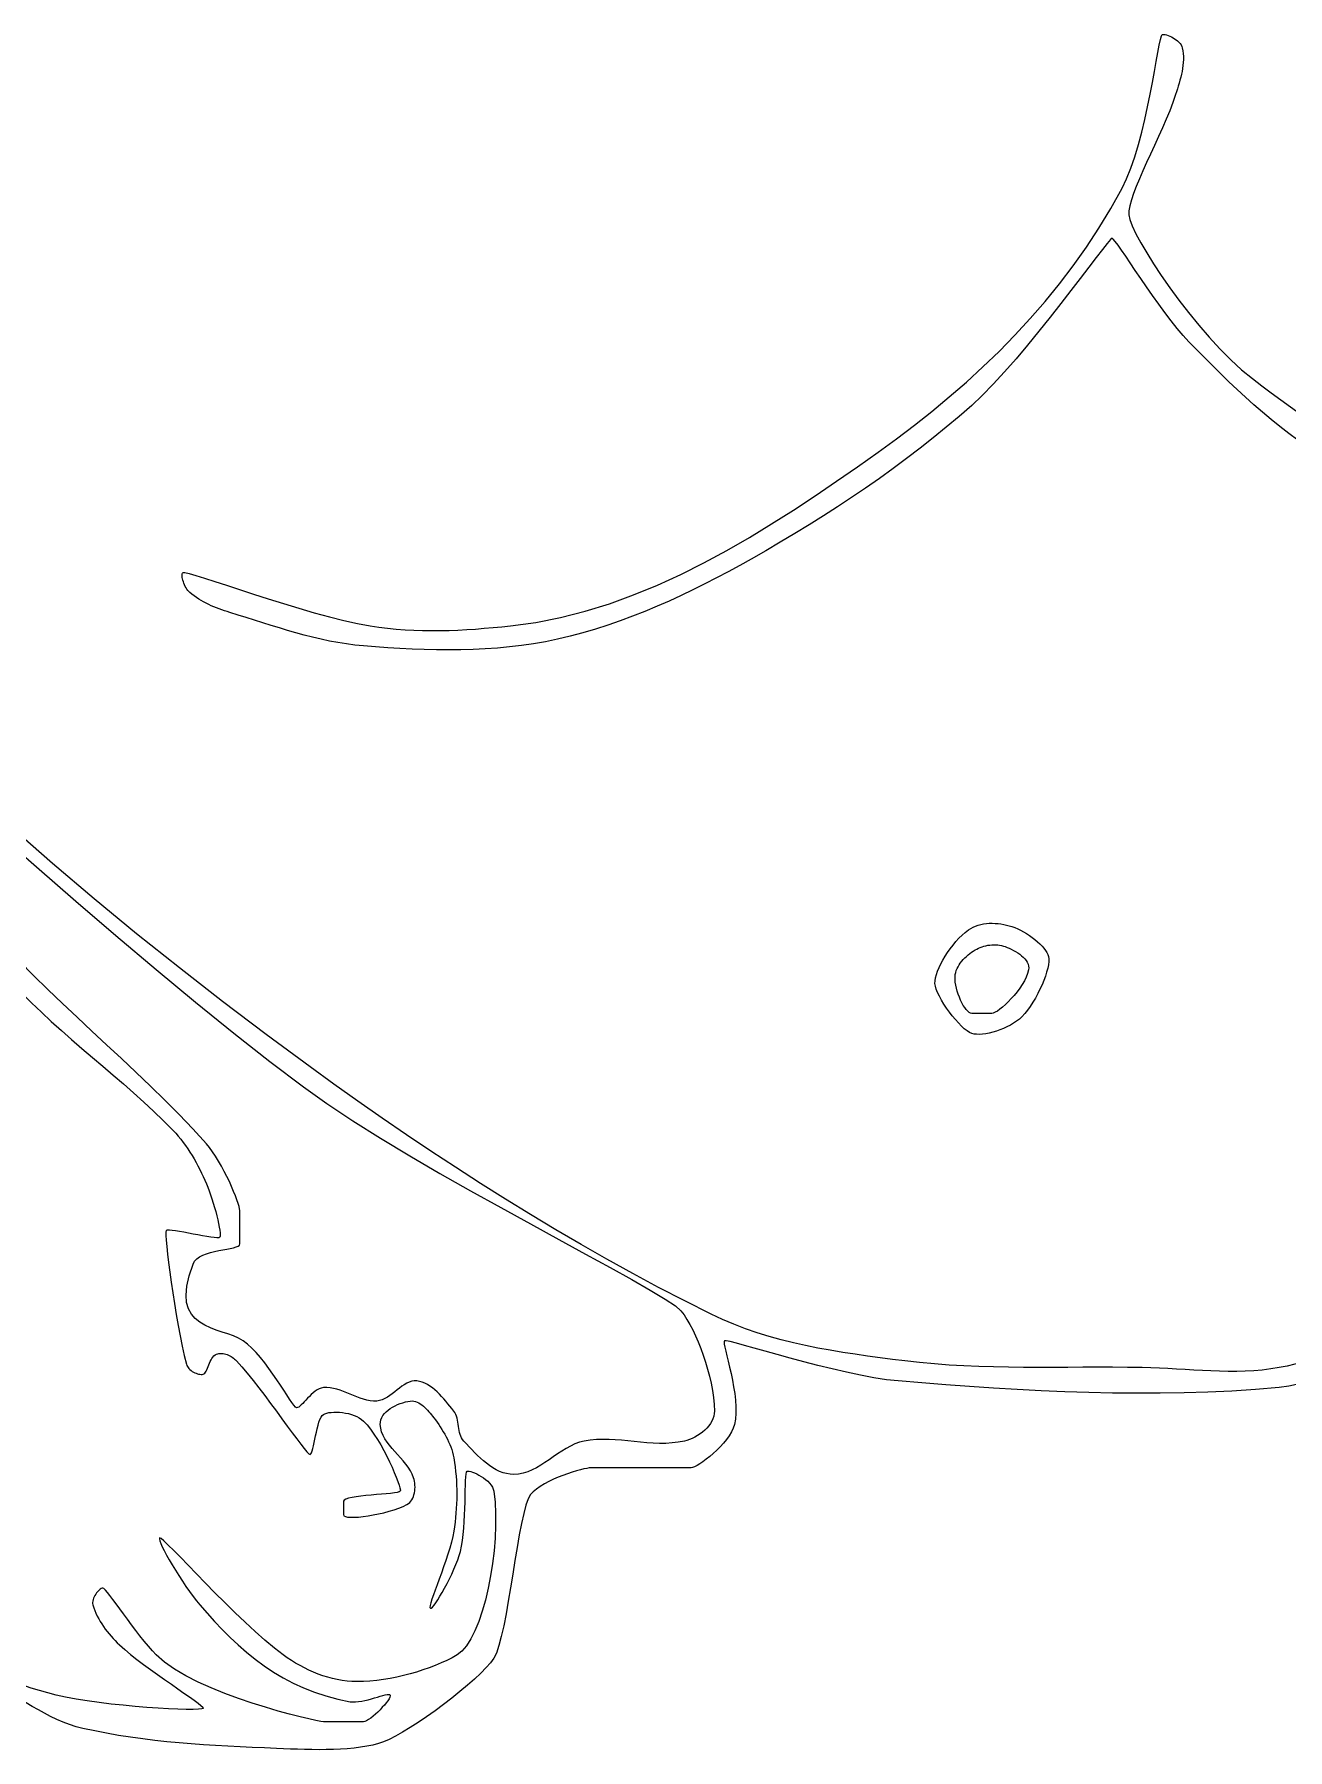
# Model space of a CAD drawing. Extents: x 4 to 678, y 18 to 648.
# Drawn here: x 196.2 to 383.8, y 56.8 to 313.5 of the extents above; entities that cross this region are included whole.
import ezdxf

# ---------------------------------------------------------------- set-up
doc = ezdxf.new("R2010")
doc.units = 0
doc.layers.add('Poly', color=3, linetype='CONTINUOUS')

msp = doc.modelspace()

# ---------------------------------------------------------------- linework, layer by layer
at = {"layer": 'Poly'}
for points in [[(359, 290.5), (359.67, 291.91), (360.3, 293.49), (360.89, 295.2), (361.43, 297.02), (361.93, 298.89), (362.39, 300.8), (362.81, 302.69), (363.19, 304.55), (363.53, 306.32), (363.84, 307.98), (364.11, 309.48), (364.35, 310.8), (364.56, 311.9), (364.74, 312.74), (364.88, 313.28), (365, 313.5)], [(365, 313.5), (365.12, 313.52), (365.28, 313.52), (365.46, 313.49), (365.66, 313.44), (365.89, 313.37), (366.12, 313.27), (366.36, 313.15), (366.61, 313.02), (366.85, 312.87), (367.08, 312.7), (367.3, 312.53), (367.5, 312.34), (367.67, 312.14), (367.82, 311.93), (367.93, 311.72), (368, 311.5)], [(368, 311.5), (368.08, 311.07), (368.13, 310.63), (368.16, 310.19), (368.16, 309.75), (368.14, 309.31), (368.1, 308.87), (368.04, 308.42), (367.96, 307.98), (367.87, 307.54), (367.77, 307.09), (367.65, 306.65), (367.53, 306.22), (367.4, 305.78), (367.27, 305.35), (367.14, 304.92), (367, 304.5)], [(367, 304.5), (366.6, 303.32), (366.12, 302.09), (365.6, 300.82), (365.04, 299.52), (364.45, 298.21), (363.85, 296.9), (363.25, 295.6), (362.66, 294.33), (362.1, 293.09), (361.58, 291.9), (361.11, 290.77), (360.7, 289.72), (360.38, 288.75), (360.14, 287.88), (360.01, 287.13), (360, 286.5)], [(322.5, 251), (325.22, 252.98), (327.91, 255.01), (330.55, 257.1), (333.14, 259.25), (335.69, 261.46), (338.18, 263.74), (340.6, 266.08), (342.97, 268.5), (345.26, 270.98), (347.48, 273.53), (349.62, 276.16), (351.68, 278.87), (353.65, 281.66), (355.53, 284.52), (357.32, 287.47), (359, 290.5)], [(360, 286.5), (360.16, 285.8), (360.52, 284.86), (361.07, 283.69), (361.79, 282.34), (362.68, 280.82), (363.7, 279.17), (364.86, 277.42), (366.12, 275.6), (367.49, 273.74), (368.93, 271.87), (370.45, 270.01), (372.01, 268.2), (373.62, 266.46), (375.24, 264.83), (376.88, 263.33), (378.5, 262)], [(357.5, 283), (357.26, 282.8), (356.76, 282.23), (356.04, 281.32), (355.11, 280.12), (354.01, 278.67), (352.74, 277), (351.34, 275.17), (349.83, 273.22), (348.23, 271.18), (346.56, 269.09), (344.86, 267.01), (343.13, 264.96), (341.41, 262.99), (339.71, 261.15), (338.07, 259.47), (336.5, 258)], [(369, 267.5), (368.14, 268.43), (367.24, 269.49), (366.33, 270.64), (365.4, 271.87), (364.47, 273.14), (363.55, 274.43), (362.65, 275.72), (361.79, 276.98), (360.97, 278.18), (360.22, 279.31), (359.53, 280.33), (358.92, 281.22), (358.4, 281.96), (357.98, 282.52), (357.68, 282.87), (357.5, 283)], [(389.5, 250), (388.07, 250.89), (386.67, 251.82), (385.29, 252.79), (383.93, 253.79), (382.6, 254.82), (381.28, 255.88), (379.99, 256.96), (378.71, 258.07), (377.45, 259.2), (376.21, 260.35), (374.98, 261.52), (373.76, 262.7), (372.56, 263.89), (371.36, 265.09), (370.18, 266.29), (369, 267.5)], [(378.5, 262), (379.91, 260.93), (381.32, 259.86), (382.75, 258.8), (384.19, 257.76), (385.64, 256.73), (387.1, 255.71), (388.57, 254.72), (390.06, 253.75), (391.56, 252.8), (393.07, 251.87), (394.6, 250.98), (396.15, 250.11), (397.71, 249.28), (399.29, 248.48), (400.89, 247.72), (402.5, 247)], [(336.5, 258), (334.61, 256.35), (332.68, 254.72), (330.73, 253.13), (328.76, 251.58), (326.76, 250.05), (324.73, 248.55), (322.69, 247.07), (320.62, 245.63), (318.53, 244.22), (316.43, 242.83), (314.31, 241.46), (312.17, 240.12), (310.02, 238.81), (307.86, 237.52), (305.68, 236.25), (303.5, 235)], [(267.5, 225), (271.26, 225.51), (274.98, 226.25), (278.66, 227.19), (282.3, 228.32), (285.9, 229.63), (289.46, 231.1), (292.97, 232.7), (296.43, 234.44), (299.86, 236.29), (303.23, 238.23), (306.56, 240.25), (309.85, 242.33), (313.08, 244.47), (316.27, 246.63), (319.41, 248.82), (322.5, 251)], [(237.5, 159), (230.94, 163.84), (224.42, 168.77), (217.96, 173.8), (211.55, 178.92), (205.22, 184.14), (198.95, 189.45), (192.77, 194.85), (186.68, 200.35), (180.68, 205.93), (174.79, 211.61), (169, 217.37), (163.34, 223.23), (157.8, 229.17), (152.39, 235.19), (147.12, 241.3), (142, 247.5)], [(303.5, 235), (301.79, 234.04), (300.06, 233.1), (298.32, 232.18), (296.56, 231.28), (294.79, 230.4), (293.01, 229.55), (291.22, 228.72), (289.41, 227.93), (287.59, 227.17), (285.76, 226.45), (283.91, 225.76), (282.06, 225.12), (280.19, 224.52), (278.3, 223.96), (276.41, 223.46), (274.5, 223)], [(219.5, 230), (219.35, 230.14), (219.21, 230.31), (219.08, 230.5), (218.95, 230.7), (218.83, 230.91), (218.72, 231.14), (218.63, 231.37), (218.55, 231.6), (218.48, 231.82), (218.43, 232.05), (218.39, 232.25), (218.37, 232.45), (218.37, 232.62), (218.39, 232.78), (218.44, 232.9), (218.5, 233)], [(218.5, 233), (218.78, 233), (219.43, 232.84), (220.41, 232.55), (221.7, 232.15), (223.24, 231.65), (225.01, 231.07), (226.96, 230.43), (229.06, 229.75), (231.26, 229.04), (233.54, 228.33), (235.84, 227.63), (238.14, 226.97), (240.39, 226.36), (242.56, 225.81), (244.61, 225.35), (246.5, 225)], [(225.5, 227), (225.1, 227.13), (224.7, 227.26), (224.3, 227.4), (223.9, 227.54), (223.5, 227.69), (223.11, 227.85), (222.72, 228.02), (222.34, 228.2), (221.96, 228.39), (221.58, 228.58), (221.21, 228.79), (220.85, 229.01), (220.5, 229.24), (220.16, 229.48), (219.82, 229.73), (219.5, 230)], [(245.5, 222), (244.22, 222.13), (242.94, 222.29), (241.67, 222.5), (240.41, 222.73), (239.15, 223), (237.89, 223.29), (236.64, 223.61), (235.39, 223.95), (234.15, 224.31), (232.91, 224.68), (231.67, 225.06), (230.43, 225.44), (229.2, 225.84), (227.96, 226.23), (226.73, 226.62), (225.5, 227)], [(246.5, 225), (247.8, 224.81), (249.1, 224.65), (250.41, 224.52), (251.72, 224.42), (253.03, 224.35), (254.34, 224.31), (255.66, 224.29), (256.98, 224.3), (258.3, 224.33), (259.62, 224.38), (260.94, 224.45), (262.25, 224.53), (263.57, 224.63), (264.88, 224.74), (266.19, 224.87), (267.5, 225)], [(274.5, 223), (272.72, 222.63), (270.94, 222.32), (269.15, 222.05), (267.34, 221.84), (265.53, 221.67), (263.72, 221.55), (261.9, 221.46), (260.08, 221.41), (258.25, 221.4), (256.42, 221.41), (254.6, 221.46), (252.77, 221.53), (250.95, 221.62), (249.13, 221.73), (247.31, 221.86), (245.5, 222)], [(164, 217.5), (164.61, 217.08), (166.19, 215.74), (168.67, 213.58), (171.92, 210.7), (175.87, 207.19), (180.4, 203.17), (185.43, 198.72), (190.85, 193.94), (196.56, 188.94), (202.46, 183.82), (208.47, 178.67), (214.47, 173.59), (220.37, 168.69), (226.08, 164.05), (231.49, 159.79), (236.5, 156)], [(222, 147.5), (219.98, 149.72), (217.91, 151.9), (215.79, 154.03), (213.64, 156.14), (211.46, 158.21), (209.27, 160.27), (207.06, 162.32), (204.85, 164.37), (202.64, 166.42), (200.45, 168.48), (198.28, 170.56), (196.13, 172.67), (194.02, 174.81), (191.96, 176.99), (189.95, 179.22), (188, 181.5)], [(336, 179.5), (336.34, 179.73), (336.7, 179.92), (337.07, 180.08), (337.46, 180.22), (337.87, 180.33), (338.28, 180.41), (338.7, 180.46), (339.13, 180.49), (339.56, 180.5), (340, 180.48), (340.43, 180.45), (340.86, 180.39), (341.28, 180.32), (341.7, 180.23), (342.11, 180.12), (342.5, 180)], [(342.5, 180), (342.93, 179.84), (343.37, 179.65), (343.81, 179.44), (344.26, 179.2), (344.7, 178.94), (345.13, 178.65), (345.55, 178.36), (345.95, 178.05), (346.34, 177.73), (346.69, 177.41), (347.01, 177.08), (347.3, 176.75), (347.55, 176.43), (347.75, 176.11), (347.9, 175.8), (348, 175.5)], [(331, 171.5), (331.02, 171.9), (331.09, 172.34), (331.22, 172.82), (331.39, 173.33), (331.62, 173.87), (331.88, 174.42), (332.19, 174.98), (332.52, 175.55), (332.89, 176.12), (333.29, 176.68), (333.7, 177.22), (334.14, 177.74), (334.59, 178.24), (335.06, 178.7), (335.53, 179.12), (336, 179.5)], [(337, 176.5), (337.25, 176.64), (337.51, 176.77), (337.77, 176.88), (338.05, 176.98), (338.33, 177.07), (338.62, 177.14), (338.91, 177.2), (339.21, 177.24), (339.5, 177.27), (339.8, 177.28), (340.09, 177.28), (340.38, 177.25), (340.67, 177.22), (340.95, 177.16), (341.23, 177.09), (341.5, 177)], [(334, 172.5), (334.03, 172.81), (334.1, 173.11), (334.19, 173.41), (334.3, 173.71), (334.45, 173.99), (334.61, 174.27), (334.79, 174.54), (335, 174.8), (335.21, 175.05), (335.45, 175.3), (335.69, 175.53), (335.94, 175.75), (336.2, 175.96), (336.46, 176.15), (336.73, 176.33), (337, 176.5)], [(341.5, 177), (341.8, 176.88), (342.11, 176.75), (342.42, 176.6), (342.74, 176.44), (343.06, 176.26), (343.37, 176.06), (343.67, 175.86), (343.95, 175.64), (344.21, 175.41), (344.44, 175.17), (344.64, 174.91), (344.81, 174.65), (344.93, 174.37), (345.01, 174.09), (345.03, 173.8), (345, 173.5)], [(348, 175.5), (348.04, 175.17), (348.03, 174.76), (347.97, 174.29), (347.86, 173.77), (347.7, 173.19), (347.51, 172.58), (347.28, 171.95), (347.01, 171.29), (346.71, 170.63), (346.38, 169.96), (346.03, 169.3), (345.66, 168.67), (345.26, 168.06), (344.85, 167.49), (344.43, 166.97), (344, 166.5)], [(336.5, 167), (336.31, 167.04), (336.1, 167.15), (335.89, 167.34), (335.67, 167.58), (335.46, 167.87), (335.24, 168.21), (335.03, 168.59), (334.84, 169), (334.65, 169.43), (334.48, 169.88), (334.33, 170.33), (334.21, 170.79), (334.11, 171.25), (334.04, 171.69), (334, 172.11), (334, 172.5)], [(345, 173.5), (344.86, 172.97), (344.64, 172.42), (344.37, 171.87), (344.05, 171.31), (343.68, 170.76), (343.28, 170.22), (342.85, 169.7), (342.42, 169.21), (341.97, 168.74), (341.53, 168.32), (341.11, 167.95), (340.7, 167.62), (340.33, 167.36), (340, 167.17), (339.72, 167.04), (339.5, 167)], [(193, 171.5), (194.4, 170.02), (195.83, 168.58), (197.3, 167.17), (198.79, 165.79), (200.3, 164.43), (201.83, 163.09), (203.38, 161.76), (204.93, 160.43), (206.48, 159.11), (208.03, 157.78), (209.57, 156.45), (211.1, 155.11), (212.61, 153.74), (214.1, 152.36), (215.57, 150.95), (217, 149.5)], [(336.5, 164), (336.16, 164.15), (335.79, 164.39), (335.38, 164.72), (334.95, 165.11), (334.5, 165.57), (334.05, 166.08), (333.59, 166.62), (333.15, 167.2), (332.73, 167.79), (332.33, 168.39), (331.97, 168.98), (331.66, 169.56), (331.39, 170.11), (331.19, 170.62), (331.06, 171.09), (331, 171.5)], [(339.5, 167), (339.47, 167), (339.37, 167), (339.22, 167), (339.03, 167), (338.8, 167), (338.55, 167), (338.28, 167), (338, 167), (337.72, 167), (337.45, 167), (337.2, 167), (336.97, 167), (336.78, 167), (336.63, 167), (336.53, 167), (336.5, 167)], [(344, 166.5), (343.63, 166.16), (343.21, 165.84), (342.76, 165.53), (342.28, 165.25), (341.77, 164.99), (341.25, 164.75), (340.71, 164.54), (340.18, 164.35), (339.64, 164.19), (339.12, 164.07), (338.6, 163.97), (338.11, 163.9), (337.65, 163.87), (337.23, 163.88), (336.84, 163.92), (336.5, 164)], [(297.5, 122), (293.56, 123.98), (289.65, 126.01), (285.77, 128.1), (281.91, 130.23), (278.08, 132.41), (274.27, 134.64), (270.49, 136.91), (266.73, 139.22), (262.99, 141.57), (259.28, 143.97), (255.59, 146.39), (251.93, 148.85), (248.29, 151.35), (244.67, 153.87), (241.07, 156.42), (237.5, 159)], [(236.5, 156), (240.01, 153.52), (243.89, 150.95), (248.06, 148.34), (252.43, 145.7), (256.94, 143.07), (261.5, 140.47), (266.03, 137.94), (270.47, 135.49), (274.72, 133.16), (278.72, 130.97), (282.39, 128.96), (285.65, 127.16), (288.41, 125.58), (290.61, 124.26), (292.17, 123.22), (293, 122.5)], [(217, 149.5), (217.4, 149.07), (217.79, 148.63), (218.17, 148.17), (218.53, 147.7), (218.87, 147.22), (219.21, 146.73), (219.53, 146.24), (219.85, 145.73), (220.15, 145.22), (220.44, 144.7), (220.72, 144.18), (220.99, 143.65), (221.26, 143.11), (221.51, 142.58), (221.76, 142.04), (222, 141.5)], [(227, 137.5), (226.97, 137.75), (226.89, 138.1), (226.75, 138.56), (226.57, 139.09), (226.34, 139.7), (226.07, 140.37), (225.76, 141.08), (225.43, 141.83), (225.06, 142.6), (224.67, 143.37), (224.26, 144.15), (223.82, 144.9), (223.38, 145.63), (222.92, 146.31), (222.46, 146.94), (222, 147.5)], [(222, 141.5), (222.21, 141), (222.42, 140.45), (222.63, 139.86), (222.83, 139.25), (223.03, 138.62), (223.22, 137.98), (223.4, 137.34), (223.56, 136.72), (223.7, 136.12), (223.83, 135.56), (223.93, 135.04), (224.01, 134.58), (224.05, 134.19), (224.07, 133.87), (224.05, 133.63), (224, 133.5)], [(227, 132.5), (227, 132.56), (227, 132.71), (227, 132.96), (227, 133.28), (227, 133.66), (227, 134.08), (227, 134.53), (227, 135), (227, 135.47), (227, 135.92), (227, 136.34), (227, 136.72), (227, 137.04), (227, 137.29), (227, 137.44), (227, 137.5)], [(216, 134.5), (215.95, 134.28), (215.94, 133.79), (215.98, 133.06), (216.06, 132.12), (216.18, 130.99), (216.33, 129.71), (216.51, 128.3), (216.72, 126.79), (216.95, 125.21), (217.21, 123.59), (217.48, 121.95), (217.77, 120.32), (218.07, 118.73), (218.37, 117.22), (218.69, 115.8), (219, 114.5)], [(224, 133.5), (223.85, 133.44), (223.56, 133.43), (223.15, 133.46), (222.64, 133.53), (222.05, 133.62), (221.41, 133.73), (220.72, 133.86), (220.01, 133.99), (219.3, 134.13), (218.61, 134.25), (217.96, 134.37), (217.37, 134.46), (216.86, 134.53), (216.45, 134.56), (216.15, 134.55), (216, 134.5)], [(220, 129.5), (220.23, 129.91), (220.56, 130.27), (220.98, 130.57), (221.48, 130.83), (222.03, 131.04), (222.62, 131.23), (223.23, 131.38), (223.84, 131.51), (224.45, 131.63), (225.03, 131.74), (225.56, 131.84), (226.03, 131.94), (226.43, 132.05), (226.74, 132.18), (226.93, 132.33), (227, 132.5)], [(227.5, 118), (226.81, 118.39), (226.03, 118.73), (225.2, 119.03), (224.33, 119.32), (223.45, 119.62), (222.59, 119.95), (221.76, 120.34), (221, 120.79), (220.32, 121.34), (219.75, 122), (219.32, 122.79), (219.04, 123.74), (218.95, 124.86), (219.06, 126.18), (219.4, 127.72), (220, 129.5)], [(293, 122.5), (293.45, 121.9), (293.89, 121.22), (294.33, 120.47), (294.77, 119.65), (295.19, 118.77), (295.59, 117.84), (295.98, 116.87), (296.34, 115.87), (296.68, 114.83), (296.99, 113.78), (297.26, 112.72), (297.5, 111.65), (297.69, 110.59), (297.84, 109.54), (297.95, 108.5), (298, 107.5)], [(326.5, 115), (324.65, 115.23), (322.79, 115.47), (320.92, 115.72), (319.06, 115.99), (317.2, 116.28), (315.34, 116.59), (313.49, 116.93), (311.64, 117.31), (309.81, 117.72), (307.99, 118.17), (306.19, 118.67), (304.4, 119.22), (302.64, 119.82), (300.9, 120.48), (299.19, 121.21), (297.5, 122)], [(400.5, 121), (399.43, 120.43), (398.36, 119.87), (397.27, 119.32), (396.18, 118.79), (395.09, 118.26), (393.98, 117.75), (392.87, 117.26), (391.75, 116.79), (390.62, 116.34), (389.48, 115.92), (388.34, 115.52), (387.19, 115.15), (386.03, 114.81), (384.86, 114.51), (383.68, 114.23), (382.5, 114)], [(403.5, 119), (403.26, 118.96), (402.76, 118.77), (402.01, 118.43), (401.05, 117.97), (399.9, 117.41), (398.6, 116.77), (397.16, 116.08), (395.61, 115.36), (393.97, 114.62), (392.29, 113.9), (390.57, 113.21), (388.86, 112.57), (387.16, 112.01), (385.52, 111.55), (383.96, 111.2), (382.5, 111)], [(221.5, 113), (221.63, 113.06), (221.75, 113.16), (221.87, 113.3), (221.97, 113.48), (222.07, 113.68), (222.17, 113.91), (222.26, 114.15), (222.36, 114.4), (222.46, 114.65), (222.57, 114.9), (222.69, 115.14), (222.82, 115.37), (222.97, 115.57), (223.12, 115.75), (223.3, 115.89), (223.5, 116)], [(223.5, 116), (223.69, 116.06), (223.88, 116.1), (224.08, 116.12), (224.28, 116.12), (224.48, 116.1), (224.69, 116.06), (224.89, 116), (225.1, 115.94), (225.3, 115.85), (225.49, 115.76), (225.68, 115.65), (225.87, 115.54), (226.04, 115.41), (226.2, 115.28), (226.36, 115.14), (226.5, 115)], [(235.5, 108), (235.33, 108.1), (235.1, 108.36), (234.8, 108.76), (234.44, 109.28), (234.03, 109.9), (233.57, 110.61), (233.07, 111.38), (232.53, 112.19), (231.95, 113.02), (231.36, 113.87), (230.74, 114.7), (230.1, 115.5), (229.45, 116.25), (228.8, 116.93), (228.15, 117.52), (227.5, 118)], [(299.5, 118), (299.46, 117.84), (299.48, 117.52), (299.57, 117.05), (299.7, 116.45), (299.87, 115.74), (300.06, 114.94), (300.27, 114.06), (300.49, 113.12), (300.69, 112.14), (300.88, 111.13), (301.04, 110.12), (301.15, 109.11), (301.22, 108.13), (301.22, 107.19), (301.15, 106.3), (301, 105.5)], [(325.5, 112), (323.75, 112.19), (321.86, 112.49), (319.85, 112.86), (317.76, 113.31), (315.63, 113.8), (313.49, 114.33), (311.39, 114.88), (309.34, 115.43), (307.39, 115.96), (305.58, 116.47), (303.94, 116.93), (302.5, 117.33), (301.3, 117.66), (300.38, 117.89), (299.77, 118.01), (299.5, 118)], [(219, 114.5), (219.06, 114.33), (219.15, 114.16), (219.26, 114), (219.39, 113.84), (219.54, 113.7), (219.7, 113.57), (219.88, 113.44), (220.06, 113.33), (220.25, 113.24), (220.44, 113.15), (220.64, 113.08), (220.83, 113.03), (221.01, 113), (221.19, 112.98), (221.35, 112.98), (221.5, 113)], [(226.5, 115), (227.28, 114.13), (228.11, 113.15), (228.97, 112.09), (229.85, 110.97), (230.73, 109.81), (231.61, 108.64), (232.47, 107.47), (233.3, 106.34), (234.09, 105.25), (234.83, 104.24), (235.51, 103.33), (236.11, 102.53), (236.62, 101.88), (237.03, 101.39), (237.33, 101.09), (237.5, 101)], [(362, 114), (359.78, 114.03), (357.56, 114.04), (355.34, 114.05), (353.11, 114.04), (350.89, 114.03), (348.66, 114.03), (346.44, 114.02), (344.22, 114.03), (341.99, 114.06), (339.77, 114.1), (337.56, 114.16), (335.34, 114.26), (333.12, 114.38), (330.91, 114.55), (328.7, 114.75), (326.5, 115)], [(382.5, 114), (381.24, 113.8), (379.97, 113.64), (378.7, 113.54), (377.42, 113.47), (376.14, 113.43), (374.86, 113.43), (373.58, 113.45), (372.29, 113.5), (371, 113.55), (369.72, 113.62), (368.43, 113.7), (367.14, 113.78), (365.85, 113.85), (364.57, 113.91), (363.28, 113.97), (362, 114)], [(239.5, 111), (239.19, 110.94), (238.88, 110.83), (238.57, 110.66), (238.27, 110.46), (237.98, 110.22), (237.69, 109.97), (237.41, 109.69), (237.14, 109.41), (236.88, 109.14), (236.64, 108.87), (236.4, 108.63), (236.19, 108.41), (235.99, 108.23), (235.8, 108.1), (235.64, 108.02), (235.5, 108)], [(247.5, 109), (246.99, 108.99), (246.48, 109.04), (245.98, 109.13), (245.48, 109.26), (244.98, 109.42), (244.49, 109.61), (243.99, 109.81), (243.5, 110.01), (243.01, 110.22), (242.51, 110.42), (242.02, 110.6), (241.52, 110.76), (241.02, 110.88), (240.52, 110.97), (240.01, 111.01), (239.5, 111)], [(253.5, 112), (253.1, 112.01), (252.72, 111.95), (252.34, 111.83), (251.97, 111.65), (251.6, 111.44), (251.24, 111.2), (250.89, 110.93), (250.53, 110.65), (250.17, 110.36), (249.81, 110.08), (249.45, 109.81), (249.08, 109.57), (248.7, 109.36), (248.31, 109.18), (247.91, 109.06), (247.5, 109)], [(259, 107.5), (258.72, 107.86), (258.43, 108.22), (258.14, 108.59), (257.83, 108.96), (257.51, 109.32), (257.19, 109.68), (256.85, 110.03), (256.51, 110.36), (256.16, 110.67), (255.8, 110.96), (255.44, 111.23), (255.06, 111.46), (254.68, 111.66), (254.29, 111.81), (253.9, 111.93), (253.5, 112)], [(382.5, 111), (378.95, 110.71), (375.39, 110.49), (371.83, 110.32), (368.27, 110.22), (364.71, 110.16), (361.14, 110.15), (357.57, 110.19), (354, 110.26), (350.43, 110.38), (346.87, 110.53), (343.3, 110.72), (339.73, 110.93), (336.17, 111.17), (332.61, 111.43), (329.05, 111.71), (325.5, 112)], [(248, 105.5), (248.02, 105.85), (248.09, 106.19), (248.22, 106.51), (248.4, 106.81), (248.63, 107.11), (248.89, 107.38), (249.19, 107.64), (249.51, 107.87), (249.86, 108.09), (250.23, 108.29), (250.6, 108.47), (250.99, 108.62), (251.38, 108.75), (251.76, 108.86), (252.14, 108.94), (252.5, 109)], [(252.5, 109), (252.76, 109.01), (253.02, 108.99), (253.28, 108.93), (253.52, 108.84), (253.77, 108.73), (254, 108.59), (254.23, 108.42), (254.46, 108.24), (254.67, 108.05), (254.88, 107.84), (255.09, 107.62), (255.29, 107.4), (255.48, 107.17), (255.66, 106.94), (255.83, 106.72), (256, 106.5)], [(237.5, 101), (237.61, 101.08), (237.71, 101.26), (237.81, 101.54), (237.92, 101.89), (238.02, 102.31), (238.12, 102.78), (238.23, 103.29), (238.34, 103.81), (238.46, 104.34), (238.58, 104.86), (238.71, 105.36), (238.84, 105.82), (238.99, 106.23), (239.15, 106.57), (239.32, 106.83), (239.5, 107)], [(239.5, 107), (239.72, 107.1), (239.99, 107.19), (240.3, 107.26), (240.66, 107.3), (241.05, 107.33), (241.46, 107.33), (241.9, 107.31), (242.34, 107.26), (242.79, 107.2), (243.24, 107.11), (243.68, 106.99), (244.1, 106.85), (244.5, 106.68), (244.87, 106.48), (245.21, 106.25), (245.5, 106)], [(245.5, 106), (246.03, 105.43), (246.55, 104.77), (247.07, 104.04), (247.57, 103.25), (248.07, 102.43), (248.54, 101.59), (248.98, 100.74), (249.39, 99.9), (249.77, 99.09), (250.11, 98.32), (250.4, 97.61), (250.64, 96.97), (250.83, 96.43), (250.95, 95.99), (251.01, 95.67), (251, 95.5)], [(253, 97.5), (252.78, 98.05), (252.51, 98.57), (252.18, 99.08), (251.82, 99.57), (251.43, 100.04), (251.02, 100.51), (250.6, 100.98), (250.18, 101.44), (249.77, 101.9), (249.38, 102.37), (249.02, 102.85), (248.7, 103.34), (248.43, 103.85), (248.21, 104.38), (248.07, 104.93), (248, 105.5)], [(256, 106.5), (256.25, 106.16), (256.5, 105.82), (256.75, 105.48), (256.99, 105.12), (257.22, 104.76), (257.44, 104.4), (257.66, 104.03), (257.86, 103.66), (258.06, 103.28), (258.24, 102.9), (258.41, 102.51), (258.56, 102.12), (258.7, 101.72), (258.82, 101.32), (258.92, 100.91), (259, 100.5)], [(260.5, 103), (260.31, 103.23), (260.16, 103.47), (260.04, 103.73), (259.94, 104.01), (259.87, 104.3), (259.8, 104.6), (259.75, 104.9), (259.71, 105.21), (259.66, 105.52), (259.61, 105.83), (259.56, 106.13), (259.49, 106.43), (259.41, 106.72), (259.3, 107), (259.16, 107.26), (259, 107.5)], [(298, 107.5), (297.98, 107.11), (297.91, 106.72), (297.78, 106.34), (297.61, 105.97), (297.4, 105.61), (297.15, 105.27), (296.86, 104.94), (296.55, 104.63), (296.21, 104.34), (295.85, 104.07), (295.47, 103.83), (295.08, 103.61), (294.69, 103.41), (294.29, 103.24), (293.89, 103.11), (293.5, 103)], [(301, 105.5), (300.81, 104.94), (300.54, 104.37), (300.2, 103.8), (299.8, 103.23), (299.35, 102.68), (298.86, 102.14), (298.36, 101.63), (297.83, 101.14), (297.31, 100.69), (296.79, 100.28), (296.29, 99.91), (295.83, 99.6), (295.4, 99.35), (295.03, 99.16), (294.73, 99.04), (294.5, 99)], [(268, 98), (267.44, 98.03), (266.9, 98.13), (266.37, 98.27), (265.85, 98.47), (265.35, 98.72), (264.85, 99.01), (264.37, 99.33), (263.9, 99.68), (263.44, 100.06), (262.99, 100.46), (262.55, 100.87), (262.12, 101.3), (261.7, 101.73), (261.29, 102.16), (260.89, 102.58), (260.5, 103)], [(278.5, 103), (277.8, 102.82), (277.12, 102.57), (276.45, 102.26), (275.8, 101.9), (275.16, 101.51), (274.53, 101.09), (273.9, 100.66), (273.28, 100.22), (272.65, 99.79), (272.02, 99.39), (271.39, 99.01), (270.74, 98.68), (270.08, 98.4), (269.41, 98.18), (268.71, 98.05), (268, 98)], [(293.5, 103), (292.58, 102.83), (291.66, 102.72), (290.73, 102.66), (289.79, 102.66), (288.85, 102.7), (287.91, 102.76), (286.96, 102.84), (286.01, 102.94), (285.07, 103.04), (284.12, 103.13), (283.17, 103.2), (282.23, 103.25), (281.29, 103.26), (280.35, 103.23), (279.42, 103.15), (278.5, 103)], [(259, 100.5), (259.11, 99.82), (259.21, 99.14), (259.28, 98.45), (259.35, 97.77), (259.4, 97.08), (259.43, 96.39), (259.45, 95.7), (259.45, 95), (259.44, 94.31), (259.42, 93.62), (259.38, 92.93), (259.33, 92.24), (259.26, 91.55), (259.19, 90.86), (259.1, 90.18), (259, 89.5)], [(260, 86.5), (260.18, 87.27), (260.32, 88.12), (260.43, 89.03), (260.52, 89.98), (260.58, 90.95), (260.63, 91.94), (260.67, 92.91), (260.69, 93.86), (260.71, 94.77), (260.72, 95.62), (260.74, 96.39), (260.76, 97.07), (260.8, 97.64), (260.85, 98.07), (260.91, 98.37), (261, 98.5)], [(261, 98.5), (261.13, 98.52), (261.32, 98.51), (261.55, 98.45), (261.82, 98.36), (262.12, 98.24), (262.44, 98.09), (262.77, 97.91), (263.11, 97.71), (263.45, 97.48), (263.77, 97.24), (264.08, 96.98), (264.35, 96.7), (264.59, 96.41), (264.78, 96.11), (264.92, 95.81), (265, 95.5)], [(279.5, 99), (279.25, 98.98), (278.9, 98.92), (278.46, 98.83), (277.94, 98.7), (277.35, 98.54), (276.71, 98.34), (276.03, 98.12), (275.33, 97.86), (274.62, 97.58), (273.91, 97.28), (273.22, 96.95), (272.56, 96.6), (271.95, 96.22), (271.39, 95.83), (270.9, 95.42), (270.5, 95)], [(294.5, 99), (294.33, 99), (293.86, 99), (293.12, 99), (292.16, 99), (291.02, 99), (289.75, 99), (288.4, 99), (287, 99), (285.6, 99), (284.25, 99), (282.98, 99), (281.84, 99), (280.88, 99), (280.14, 99), (279.67, 99), (279.5, 99)], [(251, 95.5), (250.86, 95.41), (250.56, 95.33), (250.12, 95.25), (249.56, 95.18), (248.91, 95.12), (248.2, 95.06), (247.44, 94.99), (246.65, 94.93), (245.87, 94.85), (245.12, 94.77), (244.42, 94.68), (243.79, 94.58), (243.26, 94.46), (242.85, 94.33), (242.59, 94.18), (242.5, 94)], [(252, 93.5), (252.22, 93.64), (252.41, 93.8), (252.58, 93.99), (252.73, 94.21), (252.86, 94.45), (252.97, 94.7), (253.05, 94.97), (253.12, 95.25), (253.17, 95.54), (253.2, 95.83), (253.21, 96.12), (253.2, 96.41), (253.17, 96.7), (253.13, 96.98), (253.07, 97.25), (253, 97.5)], [(265, 95.5), (265.18, 93.88), (265.26, 92.16), (265.26, 90.35), (265.19, 88.49), (265.03, 86.6), (264.81, 84.7), (264.51, 82.82), (264.16, 80.99), (263.74, 79.22), (263.27, 77.56), (262.74, 76.01), (262.17, 74.61), (261.56, 73.39), (260.9, 72.36), (260.22, 71.55), (259.5, 71)], [(270.5, 95), (270.15, 94.38), (269.81, 93.42), (269.47, 92.16), (269.14, 90.65), (268.81, 88.95), (268.48, 87.09), (268.15, 85.12), (267.82, 83.1), (267.49, 81.06), (267.16, 79.06), (266.82, 77.15), (266.47, 75.37), (266.12, 73.76), (265.76, 72.39), (265.38, 71.28), (265, 70.5)], [(242.5, 94), (242.5, 93.98), (242.5, 93.91), (242.5, 93.82), (242.5, 93.69), (242.5, 93.54), (242.5, 93.37), (242.5, 93.19), (242.5, 93), (242.5, 92.81), (242.5, 92.63), (242.5, 92.46), (242.5, 92.31), (242.5, 92.18), (242.5, 92.09), (242.5, 92.02), (242.5, 92)], [(242.5, 92), (242.58, 91.84), (242.79, 91.72), (243.13, 91.64), (243.59, 91.6), (244.13, 91.61), (244.76, 91.64), (245.45, 91.71), (246.19, 91.82), (246.96, 91.95), (247.75, 92.11), (248.54, 92.29), (249.32, 92.5), (250.07, 92.72), (250.78, 92.97), (251.43, 93.23), (252, 93.5)], [(215, 88.5), (214.96, 88.36), (215.02, 88.09), (215.17, 87.69), (215.39, 87.2), (215.68, 86.61), (216.03, 85.95), (216.43, 85.23), (216.88, 84.47), (217.36, 83.68), (217.87, 82.87), (218.4, 82.06), (218.93, 81.26), (219.47, 80.49), (220, 79.76), (220.51, 79.1), (221, 78.5)], [(233.5, 71), (232.17, 72.02), (230.75, 73.2), (229.28, 74.5), (227.78, 75.9), (226.26, 77.35), (224.75, 78.83), (223.27, 80.31), (221.85, 81.76), (220.5, 83.15), (219.25, 84.44), (218.11, 85.61), (217.12, 86.62), (216.29, 87.45), (215.65, 88.06), (215.21, 88.42), (215, 88.5)], [(259, 89.5), (258.85, 88.72), (258.65, 87.88), (258.4, 86.99), (258.12, 86.06), (257.81, 85.12), (257.48, 84.18), (257.15, 83.25), (256.82, 82.35), (256.5, 81.49), (256.21, 80.69), (255.95, 79.97), (255.73, 79.33), (255.57, 78.81), (255.47, 78.4), (255.44, 78.12), (255.5, 78)], [(255.5, 78), (255.63, 78.02), (255.82, 78.17), (256.05, 78.44), (256.32, 78.8), (256.62, 79.25), (256.94, 79.77), (257.29, 80.36), (257.64, 81), (258, 81.68), (258.35, 82.39), (258.7, 83.11), (259.02, 83.83), (259.32, 84.55), (259.59, 85.24), (259.82, 85.89), (260, 86.5)], [(206.5, 81), (206.38, 80.98), (206.26, 80.92), (206.12, 80.83), (205.98, 80.72), (205.84, 80.59), (205.7, 80.44), (205.56, 80.27), (205.43, 80.08), (205.31, 79.89), (205.2, 79.69), (205.11, 79.49), (205.04, 79.28), (204.99, 79.07), (204.96, 78.87), (204.97, 78.68), (205, 78.5)], [(214.5, 71), (213.92, 71.61), (213.31, 72.3), (212.69, 73.05), (212.06, 73.84), (211.43, 74.66), (210.8, 75.5), (210.18, 76.33), (209.59, 77.15), (209.02, 77.92), (208.49, 78.65), (208.01, 79.31), (207.57, 79.88), (207.2, 80.35), (206.89, 80.71), (206.65, 80.93), (206.5, 81)], [(205, 78.5), (205.14, 78.07), (205.29, 77.65), (205.47, 77.23), (205.66, 76.82), (205.88, 76.42), (206.1, 76.02), (206.34, 75.63), (206.6, 75.25), (206.86, 74.88), (207.14, 74.51), (207.43, 74.16), (207.73, 73.81), (208.04, 73.47), (208.35, 73.14), (208.67, 72.81), (209, 72.5)], [(221, 78.5), (222.1, 77.24), (223.22, 76), (224.36, 74.79), (225.54, 73.62), (226.75, 72.49), (228.01, 71.4), (229.3, 70.36), (230.64, 69.37), (232.03, 68.44), (233.48, 67.58), (234.98, 66.78), (236.54, 66.06), (238.18, 65.42), (239.88, 64.86), (241.65, 64.38), (243.5, 64)], [(199.5, 65), (198.25, 65.32), (197.01, 65.67), (195.78, 66.05), (194.55, 66.46), (193.34, 66.89), (192.13, 67.35), (190.93, 67.83), (189.74, 68.34), (188.55, 68.86), (187.38, 69.41), (186.21, 69.97), (185.05, 70.55), (183.9, 71.14), (182.76, 71.75), (181.62, 72.37), (180.5, 73)], [(209, 72.5), (209.77, 71.81), (210.64, 71.09), (211.59, 70.34), (212.59, 69.58), (213.63, 68.82), (214.69, 68.06), (215.74, 67.32), (216.76, 66.61), (217.74, 65.93), (218.64, 65.3), (219.46, 64.72), (220.17, 64.21), (220.75, 63.77), (221.18, 63.42), (221.44, 63.16), (221.5, 63)], [(239.5, 61), (239.12, 61.05), (238.38, 61.19), (237.33, 61.42), (236, 61.73), (234.45, 62.13), (232.71, 62.61), (230.83, 63.16), (228.84, 63.78), (226.8, 64.48), (224.74, 65.24), (222.72, 66.06), (220.76, 66.94), (218.92, 67.88), (217.23, 68.87), (215.74, 69.91), (214.5, 71)], [(244.5, 67), (243.77, 67.02), (243.04, 67.08), (242.31, 67.17), (241.58, 67.3), (240.85, 67.46), (240.14, 67.66), (239.42, 67.88), (238.72, 68.14), (238.02, 68.42), (237.34, 68.72), (236.66, 69.05), (236, 69.41), (235.35, 69.78), (234.72, 70.17), (234.1, 70.58), (233.5, 71)], [(259.5, 71), (258.75, 70.58), (257.95, 70.18), (257.11, 69.8), (256.24, 69.43), (255.33, 69.08), (254.4, 68.75), (253.45, 68.44), (252.48, 68.16), (251.49, 67.9), (250.49, 67.67), (249.49, 67.47), (248.48, 67.31), (247.47, 67.18), (246.47, 67.08), (245.48, 67.02), (244.5, 67)], [(265, 70.5), (264.52, 69.84), (263.86, 69.1), (263.05, 68.27), (262.11, 67.39), (261.06, 66.47), (259.92, 65.52), (258.72, 64.55), (257.47, 63.6), (256.2, 62.66), (254.93, 61.76), (253.68, 60.91), (252.48, 60.13), (251.33, 59.43), (250.27, 58.83), (249.32, 58.35), (248.5, 58)], [(203.5, 60), (202.5, 60.26), (201.53, 60.58), (200.57, 60.95), (199.62, 61.36), (198.69, 61.81), (197.77, 62.29), (196.86, 62.79), (195.95, 63.3), (195.04, 63.82), (194.13, 64.34), (193.21, 64.85), (192.3, 65.34), (191.37, 65.81), (190.43, 66.25), (189.47, 66.65), (188.5, 67)], [(221.5, 63), (221.3, 62.91), (220.79, 62.86), (220, 62.83), (218.98, 62.84), (217.74, 62.87), (216.33, 62.93), (214.77, 63.02), (213.1, 63.14), (211.35, 63.28), (209.55, 63.46), (207.73, 63.65), (205.93, 63.87), (204.17, 64.12), (202.49, 64.39), (200.92, 64.68), (199.5, 65)], [(243.5, 64), (243.89, 63.96), (244.32, 63.96), (244.77, 64.01), (245.24, 64.08), (245.72, 64.18), (246.2, 64.3), (246.68, 64.43), (247.15, 64.56), (247.59, 64.7), (248.01, 64.82), (248.39, 64.93), (248.73, 65.01), (249.02, 65.07), (249.25, 65.09), (249.41, 65.07), (249.5, 65)], [(249.5, 65), (249.51, 64.87), (249.45, 64.68), (249.32, 64.44), (249.13, 64.15), (248.89, 63.84), (248.62, 63.5), (248.31, 63.16), (247.98, 62.8), (247.63, 62.46), (247.28, 62.13), (246.93, 61.82), (246.58, 61.55), (246.26, 61.32), (245.97, 61.15), (245.71, 61.04), (245.5, 61)], [(232.5, 57), (230.68, 57.08), (228.86, 57.16), (227.03, 57.25), (225.21, 57.35), (223.38, 57.45), (221.56, 57.57), (219.73, 57.7), (217.91, 57.85), (216.09, 58.02), (214.28, 58.22), (212.47, 58.44), (210.66, 58.68), (208.86, 58.96), (207.07, 59.27), (205.28, 59.62), (203.5, 60)], [(245.5, 61), (245.43, 61), (245.24, 61), (244.95, 61), (244.56, 61), (244.11, 61), (243.6, 61), (243.06, 61), (242.5, 61), (241.94, 61), (241.4, 61), (240.89, 61), (240.44, 61), (240.05, 61), (239.76, 61), (239.57, 61), (239.5, 61)], [(248.5, 58), (247.72, 57.74), (246.88, 57.52), (245.99, 57.34), (245.06, 57.18), (244.09, 57.06), (243.08, 56.97), (242.05, 56.9), (241, 56.85), (239.93, 56.83), (238.85, 56.82), (237.77, 56.83), (236.69, 56.85), (235.62, 56.88), (234.56, 56.91), (233.52, 56.96), (232.5, 57)]]:
    msp.add_lwpolyline(points, dxfattribs=at)

doc.saveas('drawing.dxf')
